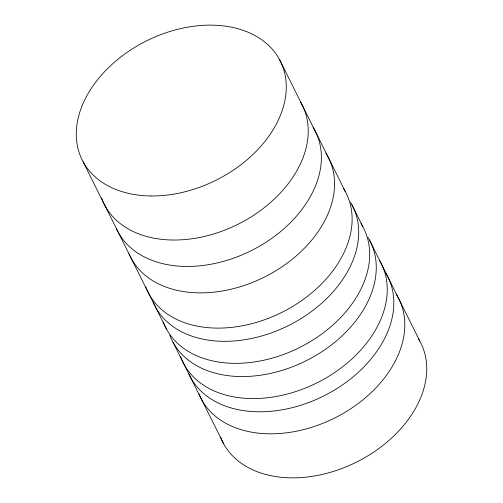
<?xml version="1.0" encoding="UTF-8"?>
<svg xmlns="http://www.w3.org/2000/svg" width="503" height="503" viewBox="0 0 503 503"><rect width="100%" height="100%" fill="white"/><g stroke="black" fill="none" stroke-linecap="round" stroke-linejoin="round"><path stroke-width="0.75" d="M279.435 59.379L345.284 191.511M351.874 204.721L362.845 226.746M369.428 239.956L419.917 341.26M83.083 161.74L166.493 329.107M173.082 342.317L223.565 443.621M396.119 294.079A110.735 77.864 -26.5 0 1 335.407 417.641A110.735 77.864 -26.5 0 1 198.93 393.906M300.675 102.159A110.735 77.864 -26.5 0 1 235.932 225.275A110.735 77.864 -26.5 0 1 101.512 197.912M385.531 272.676A110.735 77.864 -26.5 0 1 325.466 395.088A110.735 77.864 -26.5 0 1 188.889 374.05M313.092 127.328A110.735 77.864 -26.5 0 1 253.028 249.746A110.735 77.864 -26.5 0 1 116.451 228.708M418.452 338.739A110.735 77.864 -26.5 0 1 356.394 462.163A110.735 77.864 -26.5 0 1 220.591 437.22M379.69 260.711A110.735 77.864 -26.5 0 1 314.953 383.833A110.735 77.864 -26.5 0 1 180.533 356.464M367.97 237.441A110.735 77.864 -26.5 0 1 305.409 361.11A110.735 77.864 -26.5 0 1 169.825 335.18M360.997 223.609A110.735 77.864 -26.5 0 1 299.291 347.667A110.735 77.864 -26.5 0 1 163.242 321.97M350.409 202.206A110.735 77.864 -26.5 0 1 289.351 325.127A110.735 77.864 -26.5 0 1 153.138 302.14M343.436 188.374A110.735 77.864 -26.5 0 1 281.73 312.432A110.735 77.864 -26.5 0 1 145.681 286.735M325.875 153.138A110.735 77.864 -26.5 0 1 265.666 276.443A110.735 77.864 -26.5 0 1 128.994 253.694M151.076 195.969A110.735 77.864 -26.5 0 0 283.466 68.748A110.735 77.864 -26.5 0 0 109.245 66.968A110.735 77.864 -26.5 0 0 151.076 195.969"/></g></svg>
